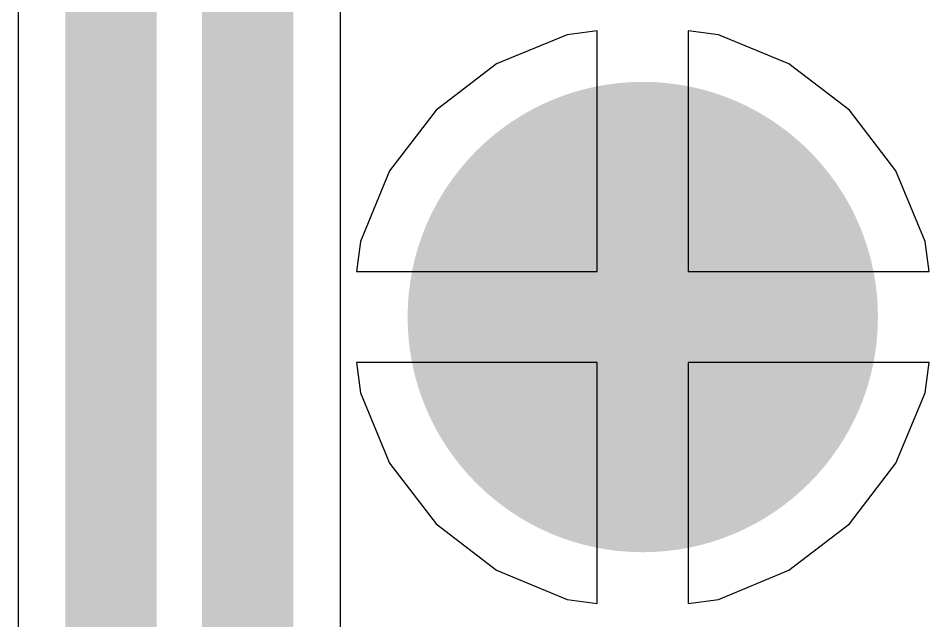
# Model space of a CAD drawing. Header units: millimetres. Extents: x -3 to 5381, y -54 to 5355.
# Drawn here: x 20.129 to 22.659, y -6.363 to -4.683 of the extents above; entities that cross this region are included whole.
import ezdxf

# ---------------------------------------------------------------- set-up
doc = ezdxf.new("R2010")
doc.units = ezdxf.units.MM
for name, color, linetype in [('BottomLayer', 5, 'Continuous'), ('BottomSolder', 6, 'Continuous'), ('PadHoleLayer', 156, 'Continuous'), ('TopLayer', 1, 'Continuous'), ('TopSolder', 216, 'Continuous')]:
    doc.layers.add(name, color=color, linetype=linetype)

# ---------------------------------------------------------------- blocks, each defined once
blk = doc.blocks.new('TH_0_75_0_6_B_41')
at = {"layer": 'BottomLayer'}
h = blk.add_hatch(color=5, dxfattribs=at)
edge = h.paths.add_edge_path()
edge.add_arc((0, 0), 0.554, 0, 360)
at = {"layer": 'BottomSolder'}
h = blk.add_hatch(color=6, dxfattribs=at)
edge = h.paths.add_edge_path()
edge.add_arc((0, 0), 0.6556, 0, 360)
at = {"layer": 'PadHoleLayer'}
h = blk.add_hatch(color=156, dxfattribs=at)
edge = h.paths.add_edge_path()
edge.add_arc((0, 0), 0.3, 0, 360)
at = {"layer": 'TopLayer'}
h = blk.add_hatch(color=1, dxfattribs=at)
edge = h.paths.add_edge_path()
edge.add_arc((0, 0), 0.554, 0, 360)
at = {"layer": 'TopSolder'}
h = blk.add_hatch(color=216, dxfattribs=at)
edge = h.paths.add_edge_path()
edge.add_arc((0, 0), 0.6556, 0, 360)

msp = doc.modelspace()

# ---------------------------------------------------------------- linework, layer by layer
at = {"layer": 'BottomLayer'}
for p, q in [((21.6592, -4.7289), (21.4627, -4.8103)), ((21.7432, -4.7179), (21.6592, -4.7289)), ((21.7432, -5.3891), (21.7432, -4.7179)), ((22.0811, -4.7289), (21.9972, -4.7179)), ((21.9972, -4.7179), (21.9972, -5.3891)), ((22.2776, -4.8103), (22.0811, -4.7289)), ((21.4627, -4.8103), (21.2939, -4.9398)), ((22.4464, -4.9398), (22.2776, -4.8103)), ((21.2939, -4.9398), (21.1644, -5.1086)), ((22.5759, -5.1086), (22.4464, -4.9398)), ((21.1644, -5.1086), (21.083, -5.3052)), ((22.6574, -5.3052), (22.5759, -5.1086)), ((21.083, -5.3052), (21.0719, -5.3891)), ((22.6684, -5.3891), (22.6574, -5.3052)), ((21.0719, -5.3891), (21.7432, -5.3891)), ((21.9972, -5.3891), (22.6684, -5.3891)), ((21.7432, -5.6431), (21.0719, -5.6431)), ((21.0719, -5.6431), (21.083, -5.727)), ((21.7432, -6.3144), (21.7432, -5.6431)), ((22.6684, -5.6431), (21.9972, -5.6431)), ((21.9972, -5.6431), (21.9972, -6.3144)), ((22.6574, -5.727), (22.6684, -5.6431)), ((21.083, -5.727), (21.1644, -5.9236)), ((22.5759, -5.9236), (22.6574, -5.727)), ((21.1644, -5.9236), (21.2939, -6.0924)), ((22.4464, -6.0924), (22.5759, -5.9236)), ((21.2939, -6.0924), (21.4627, -6.2219)), ((22.2776, -6.2219), (22.4464, -6.0924)), ((21.4627, -6.2219), (21.6592, -6.3033)), ((22.0811, -6.3033), (22.2776, -6.2219)), ((21.6592, -6.3033), (21.7432, -6.3144)), ((21.9972, -6.3144), (22.0811, -6.3033))]:
    msp.add_line(p, q, dxfattribs=at)
at = {"layer": 'TopLayer'}
for p, q in [((20.1289, -3.6296), (20.1289, -7.5445)), ((21.0279, -7.5445), (21.0279, -3.7223)), ((20.1289, -4.1917), (20.1289, -10.3357)), ((21.0279, -10.3402), (21.0279, -4.1917))]:
    msp.add_line(p, q, dxfattribs=at)
at = {"layer": 'TopLayer', "const_width": 0.254}
for points in [[(20.3879, -10.4429), (20.3879, -3.5223)], [(20.7689, -10.5036), (20.7689, -3.6151)]]:
    msp.add_lwpolyline(points, dxfattribs=at)

# ---------------------------------------------------------------- block references
at = {"rotation": 90}
msp.add_blockref('TH_0_75_0_6_B_41', (21.8702, -5.5161), dxfattribs=at)

doc.saveas('drawing.dxf')
